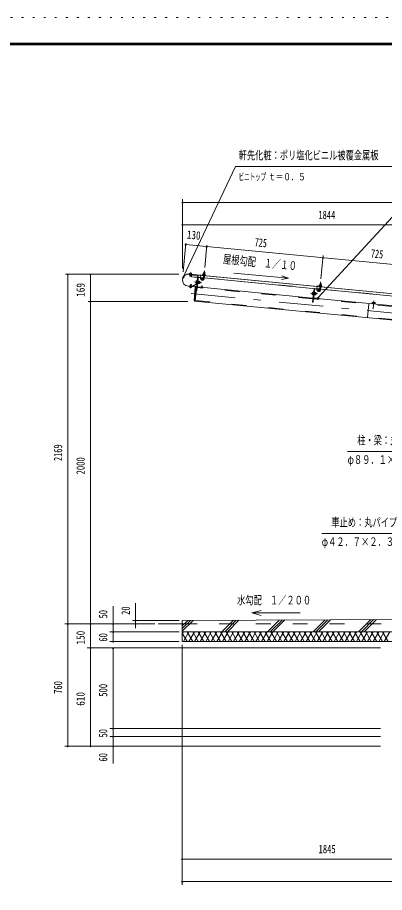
# Model space of a CAD drawing. Units: millimetres, scale not verified. Extents: x -31547 to 31550, y -14700 to 14700.
# Drawn here: x 10760 to 18732, y -4305 to 14700 of the extents above; entities that cross this region are included whole.
import ezdxf
from ezdxf.enums import TextEntityAlignment as Align

# ---------------------------------------------------------------- set-up
doc = ezdxf.new("R2010")
doc.units = ezdxf.units.MM
doc.header["$LTSCALE"] = 80
for name, pattern in [('USER2', [10, 4, -6]), ('USER3', [24, 12, -5, 2, -5]), ('USER4', [3, 0.5, -2.5])]:
    doc.linetypes.add(name, pattern=pattern)
for name, color, linetype, lineweight in [('0-6_2-02BOLD', 7, 'Continuous', 18), ('0-7_2-12HIDDEN', 3, 'USER2', 18), ('0-8_2-22CENTER', 3, 'USER3', 18), ('0-9_2-42THIN', 4, 'Continuous', 18), ('0-A_2-52DIM', 3, 'Continuous', 18), ('0-B_2-62HATCH', 2, 'Continuous', 18), ('0-C_F-F1PAPER', 5, 'Continuous', 18), ('0-D_F-E_J_ADD', 5, 'USER4', 18)]:
    doc.layers.add(name, color=color, linetype=linetype, lineweight=lineweight)
doc.styles.add('ＭＳ ゴシック', font='')
doc.styles.get('ＭＳ ゴシック').set_extended_font_data('MS Gothic')

msp = doc.modelspace()

# ---------------------------------------------------------------- linework, layer by layer
at = {"layer": '0-6_2-02BOLD'}
for p, q in [((19983.42, 8598.56), (14490.37, 9127.48)), ((14510.22, 9125.56), (14509.74, 9120.5)), ((14511.32, 9132.83), (14512.49, 9145.01)), ((14530.65, 9118.49), (14531.13, 9123.55)), ((14531.44, 9130.92), (14532.61, 9143.09)), ((14542.66, 9142.14), (14541.51, 9129.96)), ((14800.42, 9117.31), (14802.13, 9135.15)), ((14827.02, 9165.51), (14806.12, 9167.53)), ((14824.76, 9132.98), (14823.04, 9115.13)), ((14527.19, 9082.1), (14506.28, 9084.09)), ((14548.06, 9116.81), (14548.56, 9121.87)), ((14548.38, 9120.14), (19983.24, 8596.82)), ((14674.53, 9086.36), (14621.72, 8537.81)), ((14654.69, 8938.64), (14637.95, 8940.25)), ((14640.47, 8966.4), (14657.2, 8964.79)), ((14674.52, 9086.35), (14659.05, 8925.66)), ((14668.38, 9022.43), (14679.52, 9021.36)), ((14687.38, 9044.52), (14669.4, 8857.77)), ((14794.37, 9045.47), (14682.88, 9056.2)), ((14683.15, 8942.07), (14690.79, 8948.36)), ((14691.46, 8955.33), (14683.82, 8949.04)), ((14709.75, 8933.34), (14689.53, 8935.29)), ((14692.05, 8961.43), (14712.26, 8959.49)), ((14775.71, 9041.63), (14693.49, 9049.55)), ((14719.06, 8931.58), (14721.73, 8959.44)), ((14786.33, 9034.98), (14784.04, 9011.29)), ((14799.23, 9095.98), (14791.82, 9019.12)), ((14816.51, 9056.39), (14795.61, 9058.41)), ((14812.73, 9017.1), (14820.13, 9093.97)), ((17320.18, 8802.25), (14815.27, 9043.45)), ((14464.84, 8862.35), (14622.31, 8847.2)), ((14622.49, 8848.93), (14465.01, 8864.1)), ((14512.43, 8852.13), (14511.27, 8839.96)), ((14531.38, 8838.04), (14532.55, 8850.22)), ((14655.76, 8920.71), (14557.65, 8868.13)), ((14562.94, 8858.25), (14657.45, 8908.91)), ((14662.75, 8847.16), (17177.43, 8605.03)), ((14674.43, 8851.66), (14756.66, 8843.75)), ((17194.2, 8779.21), (17205.34, 8778.14)), ((17195.21, 8614.56), (17213.2, 8801.3)), ((17219.31, 8806.34), (17301.53, 8798.41)), ((17317.64, 8775.9), (17325.04, 8852.77)), ((17342.33, 8813.17), (17321.43, 8815.19)), ((17326.23, 8874.1), (17327.95, 8891.95)), ((17345.95, 8850.75), (17338.55, 8773.89)), ((19846, 8559.04), (17341.09, 8800.24)), ((17350.58, 8889.77), (17348.85, 8871.92)), ((17180.5, 8695.43), (17163.77, 8697.04)), ((17183.02, 8721.58), (17166.29, 8723.19)), ((17178.91, 8678.89), (17184.48, 8678.35)), ((17188.57, 8603.95), (19703.24, 8361.82)), ((17282.47, 8600.54), (17200.26, 8608.45)), ((17206.78, 8676.2), (17201.2, 8676.74)), ((17213.98, 8677.98), (17207.01, 8678.65)), ((17216.61, 8705.15), (17208.96, 8698.85)), ((17217.27, 8712.12), (17209.63, 8705.82)), ((17215.34, 8692.07), (17235.56, 8690.13)), ((17238.08, 8716.28), (17217.86, 8718.22)), ((17219.12, 8731.3), (17239.35, 8729.35)), ((17247.55, 8716.23), (17240.59, 8716.9)), ((14604.3, 8539.49), (19928.36, 8026.85)), ((18480.61, 8508.01), (18478.56, 8486.77)), ((18512.76, 8483.48), (18514.8, 8504.72)), ((14340.23, 1532.9), (13815.23, 1532.9)), ((14340.23, 1602.9), (20641.81, 1634.25))]:
    msp.add_line(p, q, dxfattribs=at)
for points in [[(14490.54, 9129.22), (14653.24, 9113.55), (14653.07, 9111.81)], [(14542.66, 9142.14), (14539.79, 9144.18), (14505.64, 9147.44), (14502.43, 9145.98), (14501.27, 9133.79)], [(14834.35, 9114.05), (14836.07, 9131.89), (14833.21, 9133.93), (14794.02, 9137.71), (14790.81, 9136.25), (14789.09, 9118.41)], [(14803.16, 9136.83), (14806.12, 9167.53), (14808.03, 9169.1), (14825.44, 9167.43), (14827.02, 9165.51), (14824.06, 9134.81)], [(14669.31, 9105.14), (14492.33, 9122.18), (14491.25, 9111.03), (14668.23, 9093.99)], [(14508.68, 9109.35), (14506.28, 9084.09), (14509.44, 9080.28), (14523.37, 9078.95), (14527.19, 9082.1), (14529.59, 9107.34)], [(14671.58, 9055.7), (14543.37, 9068.04), (14546.99, 9105.66)], [(14658.46, 8977.87), (14641.73, 8979.48), (14638.9, 8975.51), (14634.67, 8931.62), (14636.69, 8927.18), (14653.43, 8925.57)], [(14685.67, 9085.29), (14654.36, 8760.06), (14643.22, 8761.14)], [(14658.66, 8921.57), (14653.09, 8922.11), (14658.8, 8981.33), (14664.37, 8980.8)], [(14675.39, 8919.96), (14680.96, 8919.42), (14686.67, 8978.64), (14681.09, 8979.18)], [(14686.43, 8976.21), (14693.4, 8975.53), (14688.17, 8921.19), (14681.2, 8921.86)], [(14688.27, 8922.21), (14708.49, 8920.26), (14711.32, 8924.23), (14715.55, 8968.13), (14713.53, 8972.56), (14693.3, 8974.51)], [(14714.77, 8960.11), (14721.73, 8959.44), (14726.47, 8953.72), (14724.78, 8936.29), (14719.06, 8931.58), (14712.09, 8932.25)], [(14777.35, 9012.52), (14755.13, 9028.37), (14742.94, 9011.27), (14765.16, 8995.42)], [(14784.04, 9011.29), (14778.47, 9011.83), (14780.75, 9035.52)], [(14553.67, 8867.33), (14489.48, 8873.51), (14488.4, 8862.35), (14552.6, 8856.18)], [(14542.61, 8849.26), (14541.44, 8837.08), (14538.22, 8835.61), (14504.09, 8838.87), (14501.21, 8840.92), (14502.37, 8853.1)], [(14534.76, 8869.15), (14537.59, 8898.96), (14516.69, 8900.95), (14513.84, 8871.16)], [(14516.69, 8900.95), (14520.5, 8904.1), (14534.44, 8902.77), (14537.59, 8898.96)], [(14651.6, 8848.23), (14634.18, 8849.91), (14604.3, 8539.49), (14594.85, 8550.95), (14622.73, 8840.47), (14634.18, 8849.91)], [(14628.05, 8851.92), (14629.55, 8867.6), (14627.81, 8867.76), (14626.3, 8852.08)], [(14762.77, 8848.78), (14765.05, 8872.47), (14770.63, 8871.94), (14768.34, 8848.25)], [(17207.62, 8801.83), (17180.18, 8516.85), (17169.03, 8517.93), (17194.19, 8779.22)], [(17303.17, 8769.31), (17280.95, 8785.15), (17268.75, 8768.06), (17290.98, 8752.21)], [(17306.57, 8792.31), (17304.28, 8768.62), (17309.86, 8768.08), (17312.14, 8791.76)], [(17360.17, 8870.83), (17361.89, 8888.68), (17359.02, 8890.72), (17319.83, 8894.5), (17316.63, 8893.04), (17314.91, 8875.19)], [(17328.98, 8893.61), (17331.94, 8924.31), (17352.84, 8922.31), (17349.88, 8891.6)], [(17331.94, 8924.31), (17333.85, 8925.89), (17351.26, 8924.22), (17352.84, 8922.31)], [(17184.28, 8734.65), (17167.54, 8736.27), (17164.72, 8732.3), (17160.49, 8688.4)], [(17160.49, 8688.4), (17162.51, 8683.97), (17179.24, 8682.35)], [(17178.91, 8678.89), (17184.61, 8738.12), (17190.19, 8737.58)], [(17206.78, 8676.2), (17212.49, 8735.43), (17206.91, 8735.97)], [(17212.24, 8732.99), (17219.22, 8732.32), (17213.98, 8677.98)], [(17239.35, 8729.35), (17241.36, 8724.91), (17237.13, 8681.02), (17234.3, 8677.05), (17214.09, 8679)], [(17237.91, 8689.04), (17244.87, 8688.36), (17247.55, 8716.23), (17252.28, 8710.5), (17250.6, 8693.08), (17244.87, 8688.36)], [(17294.16, 8605.03), (17296.44, 8628.72), (17290.86, 8629.25), (17288.59, 8605.57)], [(18531.57, 8474.63), (18532.24, 8481.6), (18459.08, 8488.65), (18458.41, 8481.68)], [(18461.46, 8488.42), (18463.51, 8509.66), (18469.26, 8512.28), (18526.75, 8506.74), (18531.9, 8503.07), (18529.86, 8481.83)], [(19975.23, 1147.9), (14340.23, 1147.9), (14340.23, 1602.9)], [(19975.23, 1007.9), (19975.23, 1357.9), (14340.23, 1357.9)]]:
    msp.add_lwpolyline(points, dxfattribs=at)
for points in [[(14499.61, 9133.95), (14499.07, 9128.38), (14542.63, 9124.22), (14543.17, 9129.8)], [(14839.06, 9107.96), (14783.32, 9113.34), (14783.86, 9118.91), (14839.6, 9113.53)], [(14544.79, 8854.68), (14544.27, 8849.1), (14500.71, 8853.26), (14501.24, 8858.83)], [(17309.67, 8875.69), (17365.42, 8870.32), (17364.88, 8864.74), (17309.13, 8870.12)]]:
    msp.add_lwpolyline(points, close=True, dxfattribs=at)
for centre, radius, start, end in [((14477.69, 8995.78), 134.05, 84.49997, 264.49997), ((14477.69, 8995.78), 132.3, 84.49997, 264.49997), ((14506.86, 9139.18), 8.11, 46.00594, 84.55217), ((14519.89, 9116.16), 29.79, 64.72084, 104.38129), ((14537.02, 9136.3), 8.11, 84.55217, 123.0836), ((14795.67, 9127.44), 10.06, 50.11574, 110.11574), ((14810, 9098.38), 37.62, 66.91203, 102.08795), ((14829.62, 9124.17), 10.06, 58.88425, 118.88425), ((14644.92, 8932.98), 10.07, 133.77223, 174.49905), ((14673.22, 8950.06), 36.61, 153.47365, 195.52446), ((14648.69, 8972.21), 10.07, 174.49905, 215.22588), ((14667.56, 9087.02), 7, 354.49998, 84.49997), ((14667.56, 9087.02), 18.2, 354.49998, 84.49997), ((14692.95, 9043.98), 11.2, 84.4973, 174.4973), ((14692.95, 9043.98), 5.6, 84.4973, 174.4973), ((14701.52, 8927.53), 10.07, 354.49905, 35.22588), ((14676.99, 8949.69), 36.61, 333.47365, 15.52446), ((14705.3, 8966.76), 10.07, 313.77223, 354.49905), ((14782.68, 9019.99), 30.18, 234.5, 354.5), ((14775.17, 9036.05), 5.6, 354.5092, 84.50122), ((14775.17, 9036.05), 11.2, 354.50143, 84.50122), ((14782.68, 9019.99), 9.19, 234.5, 354.5), ((14786.13, 9106.03), 7, 84.4998, 264.4998), ((14834.91, 9101.33), 7, 264.50061, 84.50061), ((14506.85, 8846.75), 8.11, 264.55217, 303.0836), ((14523.99, 8866.89), 29.79, 244.72084, 284.38129), ((14537.01, 8843.87), 8.11, 226.00594, 264.55217), ((14554.34, 8874.3), 18.2, 264.49997, 298.1879), ((14554.34, 8874.3), 7, 264.49997, 298.18448), ((14622.82, 8852.42), 5.25, 264.49997, 354.49997), ((14622.82, 8852.42), 3.5, 264.49997, 354.49997), ((14652.78, 8926.27), 6.3, 298.20261, 313.75566), ((14674.97, 8857.23), 11.2, 174.4973, 264.48845), ((14674.97, 8857.23), 5.6, 174.4973, 264.48845), ((14757.19, 8849.32), 11.2, 264.49953, 354.50208), ((14757.19, 8849.32), 5.6, 264.49953, 354.5092), ((17218.77, 8800.76), 11.2, 84.4973, 174.4973), ((17218.77, 8800.76), 5.6, 84.4973, 174.4973), ((17308.5, 8776.78), 30.18, 234.5, 354.5), ((17300.99, 8792.84), 5.6, 354.5092, 84.50122), ((17300.99, 8792.84), 11.2, 354.50143, 84.50122), ((17308.5, 8776.78), 9.19, 234.5, 354.5), ((17311.95, 8862.82), 7, 84.4998, 264.4998), ((17321.49, 8884.22), 10.06, 50.11574, 110.11574), ((17335.83, 8855.17), 37.62, 66.91203, 102.08795), ((17355.43, 8880.96), 10.06, 58.88425, 118.88425), ((17360.72, 8858.12), 7, 264.50061, 84.50061), ((17170.73, 8689.77), 10.07, 133.77223, 174.49905), ((17199.04, 8706.84), 36.61, 153.47365, 195.52446), ((17174.51, 8728.99), 10.07, 174.49905, 215.22588), ((17200.79, 8614.02), 11.2, 174.4973, 264.48845), ((17200.79, 8614.02), 5.6, 174.4973, 264.48845), ((17202.8, 8706.48), 36.61, 333.47365, 15.52446), ((17227.34, 8684.32), 10.07, 354.49905, 35.22588), ((17231.12, 8723.55), 10.07, 313.77223, 354.49905), ((17283.01, 8606.11), 11.2, 264.49953, 354.50208), ((17283.01, 8606.11), 5.6, 264.49953, 354.5092), ((18471.09, 8498.8), 13.24, 44.06885, 84.5), ((18493.38, 8461.5), 48.23, 63.6357, 105.3643), ((18522.38, 8493.86), 13.24, 84.5, 124.92831)]:
    msp.add_arc(centre, radius, start, end, dxfattribs=at)
at = {"layer": '0-7_2-12HIDDEN'}
for p, q in [((14543.54, 9069.78), (14671.74, 9057.44)), ((14683.04, 9057.93), (14794.53, 9047.2)), ((14815.43, 9045.19), (17320.34, 8803.99)), ((17176.01, 8590.39), (14661.34, 8832.53)), ((17341.25, 8801.98), (19846.16, 8560.79)), ((14623.12, 8552.44), (19929.77, 8041.48)), ((19701.82, 8347.18), (17187.16, 8589.32)), ((18389.1, 8473.58), (18362.02, 8192.43)), ((14340.24, 1532.9), (28410.24, 1532.9))]:
    msp.add_line(p, q, dxfattribs=at)
at = {"layer": '0-8_2-22CENTER'}
for p, q in [((14515.99, 9075.79), (14524.14, 9160.43)), ((14819.65, 9198.43), (14802.28, 9018.11)), ((14760.46, 8941.64), (14601.94, 8956.92)), ((14732.92, 9028.17), (14741.84, 9120.84)), ((14771.26, 9003.97), (14737.77, 9027.84)), ((17345.46, 8955.22), (17328.09, 8774.89)), ((14527.89, 8907.27), (14519.74, 8822.63)), ((17258.74, 8784.95), (17267.66, 8877.63)), ((17297.07, 8760.76), (17263.59, 8784.63)), ((14532.14, 8703.08), (19943.31, 8182.06)), ((17286.28, 8698.43), (17127.76, 8713.71)), ((18501.36, 8544.35), (18484.92, 8373.64))]:
    msp.add_line(p, q, dxfattribs=at)
for centre in [(14782.68, 9019.99), (17308.5, 8776.78)]:
    msp.add_arc(centre, 19.69, 234.5, 354.5, dxfattribs=at)
at = {"layer": '0-9_2-42THIN'}
for p, q in [((14513.02, 9125.3), (14512.54, 9120.23)), ((14527.87, 9118.76), (14528.35, 9123.82)), ((14808.03, 9169.1), (14804.9, 9136.66)), ((14822.33, 9134.98), (14825.45, 9167.43)), ((14511.48, 9109.08), (14508.81, 9081.04)), ((14524.13, 9079.58), (14526.8, 9107.61)), ((14712.42, 8935.74), (14722.88, 8934.73)), ((14724.89, 8955.63), (14714.43, 8956.64)), ((14794.98, 9051.9), (14797.35, 9058.23)), ((14797.35, 9058.23), (14800.97, 9095.81)), ((14516.64, 8870.9), (14519.74, 8903.48)), ((14535.07, 8902.01), (14531.96, 8869.42)), ((17333.85, 8925.89), (17330.72, 8893.45)), ((17348.14, 8891.76), (17351.26, 8924.21)), ((17238.24, 8692.52), (17248.69, 8691.51)), ((17250.7, 8712.41), (17240.25, 8713.42))]:
    msp.add_line(p, q, dxfattribs=at)
for points in [[(14818.39, 9094.14), (14814.77, 9056.56), (14815.89, 9049.88)], [(17320.8, 8808.69), (17323.17, 8815.02), (17326.79, 8852.59)], [(17344.2, 8850.92), (17340.59, 8813.35), (17341.7, 8806.68)]]:
    msp.add_lwpolyline(points, dxfattribs=at)
at = {"layer": '0-A_2-52DIM'}
for p, q in [((17292.3, 8618.92), (19905.23, 11465.9)), ((14357.74, 10685.45), (14329.74, 10685.45)), ((14343.74, 9245.24), (14343.74, 10755.45)), ((14343.74, 10685.45), (28406.72, 10685.45)), ((14357.74, 10195.45), (14329.74, 10195.45)), ((28406.72, 10195.45), (14343.74, 10195.45)), ((14417.06, 9801.26), (14356.55, 9172.78)), ((14427.85, 9767.92), (14399.85, 9767.92)), ((19921.87, 9237.56), (14413.85, 9767.92)), ((14873.45, 9757.32), (14826.35, 9268.11)), ((14884.24, 9723.97), (14856.24, 9723.97)), ((17352.16, 9024.9), (17401.09, 9533.02)), ((17410.06, 9480.76), (17382.06, 9480.76)), ((11802.74, 9124.4), (14266.86, 9124.4)), ((11869.24, 9124.4), (11841.24, 9124.4)), ((11855.24, 1532.9), (11855.24, 9124.4)), ((12359.24, 9124.4), (12331.24, 9124.4)), ((12345.24, 1532.9), (12345.24, 9124.4)), ((14374.47, 9058.64), (14346.47, 9058.64)), ((16500.26, 9091.05), (16647.78, 9035.89)), ((17306.3, 8618.92), (17278.3, 8618.92)), ((12292.74, 8532.9), (14462.59, 8532.9)), ((12359.24, 8532.9), (12331.24, 8532.9)), ((19327.74, 3492.9), (17367.73, 3492.9)), ((12835.23, 1147.9), (12835.23, 1910.9)), ((13325.23, 1980.9), (13325.23, 1438.97)), ((16052.66, 1713.33), (15849.81, 1767.69)), ((11785.24, 1532.9), (13745.23, 1532.9)), ((11869.24, 1532.9), (11841.24, 1532.9)), ((11855.23, -1127.1), (11855.23, 1532.9)), ((12359.24, 1532.9), (12331.24, 1532.9)), ((12345.23, -1127.1), (12345.23, 1532.9)), ((12849.23, 1532.9), (12821.23, 1532.9)), ((13255.23, 1602.9), (14270.23, 1602.9)), ((13339.23, 1602.9), (13311.23, 1602.9)), ((13339.23, 1532.9), (13311.23, 1532.9)), ((14270.23, 1357.9), (12765.23, 1357.9)), ((12849.23, 1357.9), (12821.23, 1357.9)), ((14270.23, 1147.9), (12765.23, 1147.9)), ((12849.23, 1147.9), (12821.23, 1147.9)), ((18645.23, 1007.9), (12275.23, 1007.9)), ((12359.23, 1007.91), (12331.23, 1007.91)), ((12849.23, 1007.9), (12821.23, 1007.9)), ((12835.23, 1007.9), (12835.23, -1505.1)), ((14340.23, -4137.1), (14340.23, 1077.9)), ((18645.23, -742.1), (12765.23, -742.1)), ((12849.23, -742.1), (12821.23, -742.1)), ((12765.23, -917.1), (18645.23, -917.1)), ((12849.23, -917.1), (12821.23, -917.1)), ((18645.23, -1127.1), (11785.23, -1127.1)), ((11869.23, -1127.1), (11841.23, -1127.1)), ((12359.23, -1127.1), (12331.23, -1127.1)), ((12849.23, -1127.1), (12821.23, -1127.1)), ((14354.23, -3577.1), (14326.23, -3577.1)), ((28410.23, -3577.1), (14340.23, -3577.1)), ((14354.23, -4067.1), (14326.23, -4067.1)), ((28410.23, -4067.1), (14340.23, -4067.1))]:
    msp.add_line(p, q, dxfattribs=at)
for points in [[(14360.47, 9058.64), (15495.23, 11465.9), (19135.23, 11465.9)], [(15458.37, 9150.42), (16647.78, 9035.89), (16492.44, 9009.89)], [(17930.34, 5275.48), (19890.33, 5275.48), (20677.29, 4597.82)], [(16899.81, 1767.69), (15849.81, 1767.69), (16052.66, 1822.04)]]:
    msp.add_lwpolyline(points, dxfattribs=at)
for centre in [(14343.74, 10685.45), (14343.74, 10195.45), (14413.85, 9767.92), (14870.24, 9723.97), (17396.06, 9480.76), (11855.24, 9124.4), (12345.24, 9124.4), (14360.47, 9058.64), (17292.3, 8618.92), (12345.24, 8532.9), (11855.24, 1532.9), (12345.24, 1532.9), (12835.23, 1532.9), (13325.23, 1602.9), (13325.23, 1532.9), (12835.23, 1357.9), (12835.23, 1147.9), (12345.23, 1007.91), (12835.23, 1007.9), (12835.23, -742.1), (12835.23, -917.1), (11855.23, -1127.1), (12345.23, -1127.1), (12835.23, -1127.1), (14340.23, -3577.1), (14340.23, -4067.1)]:
    msp.add_arc(centre, 14, 180, 0, dxfattribs=at)
at = {"layer": '0-B_2-62HATCH'}
for p, q in [((14340.23, 1368.15), (14576.16, 1604.08)), ((14516.47, 1603.78), (14340.23, 1427.54)), ((14340.23, 1486.94), (14456.78, 1603.48)), ((15201.15, 1357.9), (15451.67, 1608.43)), ((15511.37, 1608.73), (15260.54, 1357.9)), ((15319.94, 1357.9), (15571.06, 1609.03)), ((16446.57, 1613.38), (16191.09, 1357.9)), ((16506.26, 1613.68), (16250.49, 1357.9)), ((16309.89, 1357.9), (16565.96, 1613.98)), ((17181.05, 1357.9), (17441.47, 1618.33)), ((17501.17, 1618.63), (17240.44, 1357.9)), ((17299.84, 1357.9), (17560.86, 1618.93)), ((18436.37, 1623.28), (18170.99, 1357.9)), ((18230.39, 1357.9), (18496.06, 1623.58)), ((18289.79, 1357.9), (18555.76, 1623.88)), ((14340.23, 1317.94), (14363.31, 1357.9)), ((14484.55, 1357.9), (14363.3, 1147.9)), ((14444.14, 1357.9), (14565.37, 1147.9)), ((14605.79, 1357.9), (14484.55, 1147.9)), ((14686.62, 1147.9), (14565.37, 1357.9)), ((14605.79, 1147.9), (14727.03, 1357.9)), ((14686.62, 1357.9), (14807.86, 1147.9)), ((14848.28, 1357.9), (14727.03, 1147.9)), ((14929.11, 1147.9), (14807.86, 1357.9)), ((14848.28, 1147.9), (14969.52, 1357.9)), ((14929.11, 1357.9), (15050.35, 1147.9)), ((15090.77, 1357.9), (14969.52, 1147.9)), ((15171.59, 1147.9), (15050.35, 1357.9)), ((15090.77, 1147.9), (15212, 1357.9)), ((15292.84, 1147.9), (15171.59, 1357.9)), ((15333.25, 1357.9), (15212, 1147.9)), ((15292.83, 1357.9), (15414.08, 1147.9)), ((15454.49, 1357.9), (15333.25, 1147.9)), ((15535.33, 1147.9), (15414.08, 1357.9)), ((15454.5, 1147.9), (15575.74, 1357.9)), ((15535.33, 1357.9), (15656.57, 1147.9)), ((15696.99, 1357.9), (15575.74, 1147.9)), ((15777.82, 1147.9), (15656.57, 1357.9)), ((15696.99, 1147.9), (15818.23, 1357.9)), ((15777.82, 1357.9), (15899.05, 1147.9)), ((15939.47, 1357.9), (15818.23, 1147.9)), ((16020.3, 1147.9), (15899.05, 1357.9)), ((15939.47, 1147.9), (16060.71, 1357.9)), ((16020.3, 1357.9), (16141.55, 1147.9)), ((16181.96, 1357.9), (16060.71, 1147.9)), ((16262.79, 1147.9), (16141.55, 1357.9)), ((16181.96, 1147.9), (16303.2, 1357.9)), ((16262.79, 1357.9), (16384.04, 1147.9)), ((16424.45, 1357.9), (16303.2, 1147.9)), ((16505.27, 1147.9), (16384.04, 1357.9)), ((16424.45, 1147.9), (16545.69, 1357.9)), ((16505.27, 1357.9), (16626.52, 1147.9)), ((16666.93, 1357.9), (16545.68, 1147.9)), ((16747.76, 1147.9), (16626.52, 1357.9)), ((16666.93, 1147.9), (16788.18, 1357.9)), ((16747.76, 1357.9), (16869.01, 1147.9)), ((16909.42, 1357.9), (16788.18, 1147.9)), ((16990.25, 1147.9), (16869.01, 1357.9)), ((16909.42, 1147.9), (17030.67, 1357.9)), ((16990.25, 1357.9), (17111.5, 1147.9)), ((17151.91, 1357.9), (17030.67, 1147.9)), ((17232.73, 1147.9), (17111.5, 1357.9)), ((17151.91, 1147.9), (17273.15, 1357.9)), ((17232.73, 1357.9), (17353.98, 1147.9)), ((17394.39, 1357.9), (17273.15, 1147.9)), ((17475.23, 1147.9), (17353.98, 1357.9)), ((17394.39, 1147.9), (17515.64, 1357.9)), ((17475.23, 1357.9), (17596.47, 1147.9)), ((17636.89, 1357.9), (17515.64, 1147.9)), ((17717.72, 1147.9), (17596.47, 1357.9)), ((17636.88, 1147.9), (17758.13, 1357.9)), ((17717.72, 1357.9), (17838.95, 1147.9)), ((17879.37, 1357.9), (17758.13, 1147.9)), ((17960.2, 1147.9), (17838.95, 1357.9)), ((17879.37, 1147.9), (18000.61, 1357.9)), ((17960.2, 1357.9), (18081.44, 1147.9)), ((18121.86, 1357.9), (18000.61, 1147.9)), ((18202.69, 1147.9), (18081.44, 1357.9)), ((18121.86, 1147.9), (18243.1, 1357.9)), ((18323.93, 1147.9), (18202.69, 1357.9)), ((18364.35, 1357.9), (18243.1, 1147.9)), ((18323.93, 1357.9), (18445.18, 1147.9)), ((18485.58, 1357.9), (18364.35, 1147.9)), ((18566.41, 1147.9), (18445.18, 1357.9)), ((18485.58, 1147.9), (18606.83, 1357.9)), ((18566.42, 1357.9), (18687.66, 1147.9)), ((18728.08, 1357.9), (18606.83, 1147.9)), ((18808.91, 1147.9), (18687.66, 1357.9)), ((18728.08, 1147.9), (18849.32, 1357.9)), ((14444.14, 1147.9), (14340.23, 1327.86))]:
    msp.add_line(p, q, dxfattribs=at)
at = {"layer": '0-C_F-F1PAPER'}
for points in [[(30850.35, -14000), (30850.35, 14140), (-9329.65, 14140), (-9329.65, -14000)], [(30846.85, -13996.5), (30846.85, 14136.5), (-9326.15, 14136.5), (-9326.15, -13996.5)], [(30843.35, -13993), (-9322.65, -13993), (-9322.65, 14133), (30843.35, 14133)], [(30839.85, -13989.5), (30839.85, 14129.5), (-9319.15, 14129.5), (-9319.15, -13989.5)], [(30836.35, -13986), (-9315.65, -13986), (-9315.65, 14126), (30836.35, 14126)], [(30832.85, -13982.5), (30832.85, 14122.5), (-9312.15, 14122.5), (-9312.15, -13982.5)], [(30829.35, -13979), (-9308.65, -13979), (-9308.65, 14119), (30829.35, 14119)], [(30825.85, -13975.5), (30825.85, 14115.5), (-9305.15, 14115.5), (-9305.15, -13975.5)], [(30822.35, -13972), (30822.35, 14112), (-9301.65, 14112), (-9301.65, -13972)], [(30818.85, -13968.5), (30818.85, 14108.5), (-9298.15, 14108.5), (-9298.15, -13968.5)], [(30815.35, -13965), (-9294.65, -13965), (-9294.65, 14105), (30815.35, 14105)]]:
    msp.add_lwpolyline(points, close=True, dxfattribs=at)
at = {"layer": '0-D_F-E_J_ADD'}
msp.add_lwpolyline([(31550.35, -14700), (-10029.65, -14700), (-10029.65, 14700), (31550.35, 14700)], close=True, dxfattribs=at)

# ---------------------------------------------------------------- texts
at = {"layer": '0-A_2-52DIM', "color": 7, "style": 'ＭＳ ゴシック'}
for s, height, width, p in [('軒先化粧：ポリ塩化ビニル被覆金属板', 182.3, 0.7, (15565.23, 11560.78)), ('ビニトップ ', 155, 0.55, (15565.23, 11115.9)), ('ｔ＝０．５', 155, 0.75, (16208.22, 11115.9)), ('1844', 182.3, 0.75, (17294.16, 10265.45)), ('柱・梁：丸パイプ', 182.3, 0.7, (18140.34, 5370.36)), ('φ８９．１×４．２', 182.3, 0.7, (17930.34, 4950.35)), ('車止め：丸パイプ', 182.3, 0.7, (17577.73, 3587.78)), ('φ４２．７×２．３', 182.3, 0.7, (17367.73, 3167.77)), ('水勾配\u3000１／２００', 182.3, 0.7, (15529.96, 1897.56)), ('1845', 182.3, 0.75, (17299.87, -3507.1))]:
    msp.add_text(s, height=height, dxfattribs=dict(at, width=width)).set_placement(p, align=Align.BOTTOM_LEFT)
for s, rotation, width, p in [('130', 354.5, 0.8, (14427.36, 9844.34)), ('725', 354.5, 0.65, (15899.02, 9677.65)), ('屋根勾配\u3000１／１０', 354.5, 0.7, (15214.02, 9309.87)), ('725', 354.501, 0.65, (18424.83, 9434.44)), ('169', 90, 0.8, (12275.24, 8633.95)), ('2169', 90, 0.7, (11785.24, 5064.92)), ('2000', 90, 0.75, (12275.24, 4776.66)), ('50', 90, 0.7, (12765.23, 1649.5)), ('20', 90, 0.7, (13255.23, 1725.65)), ('150', 90, 0.8, (12275.23, 1082.12)), ('60', 90, 0.7, (12765.23, 1144.94)), ('760', 90, 0.7, (11785.24, 11.97)), ('500', 90, 0.75, (12765.23, -52.52)), ('610', 90, 0.8, (12275.23, -248.42)), ('50', 90, 0.7, (12765.23, -937)), ('60', 90, 0.7, (12765.23, -1459.06))]:
    msp.add_text(s, height=182.3, rotation=rotation, dxfattribs=dict(at, width=width)).set_placement(p, align=Align.BOTTOM_LEFT)

doc.saveas('drawing.dxf')
